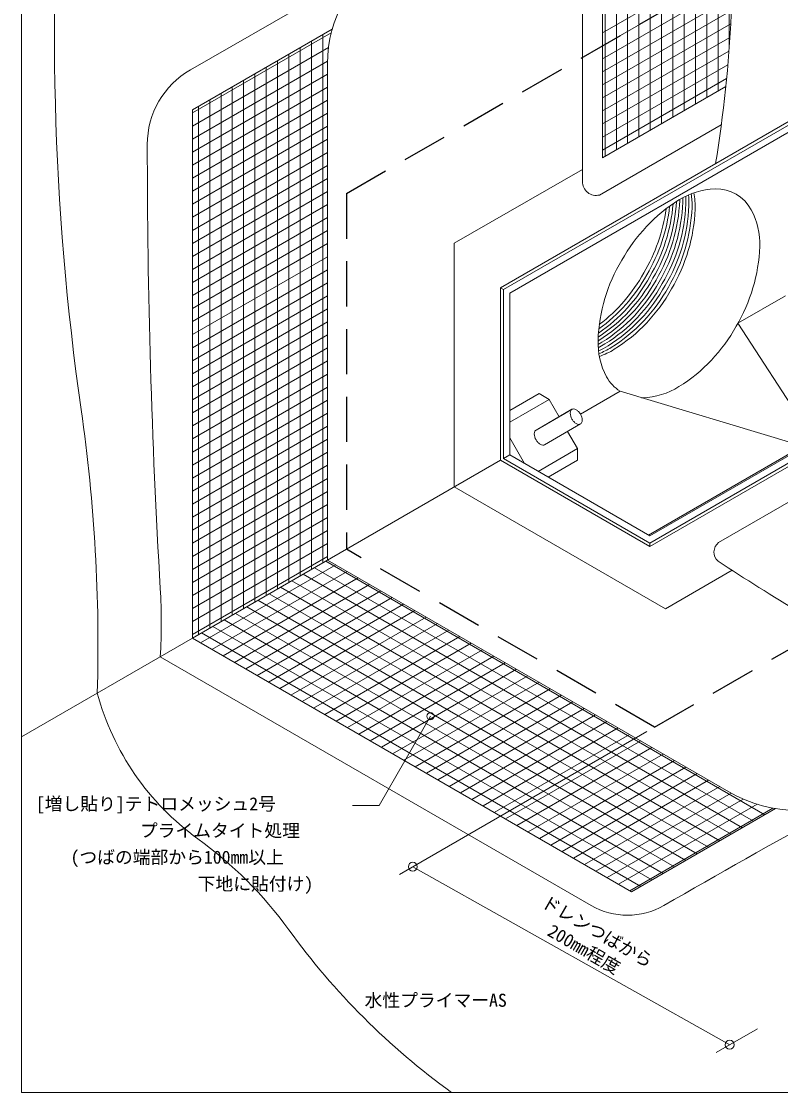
# Model space of a CAD drawing. Units: millimetres, scale not verified. Extents: x -690 to 690, y -478 to 478.
# Drawn here: x -690 to -263, y -478 to 125 of the extents above; entities that cross this region are included whole.
import ezdxf
from ezdxf.enums import TextEntityAlignment as Align

# ---------------------------------------------------------------- set-up
doc = ezdxf.new("R2010")
doc.units = ezdxf.units.MM
doc.header["$LTSCALE"] = 2
doc.linetypes.add('USER1', pattern=[19.05, 12.7, -6.35])
for name, color, linetype, lineweight in [('0-0_0', 7, 'Continuous', 18), ('0-1_HATCH', 9, 'Continuous', 18), ('0-2_KUTAI', 3, 'Continuous', 18), ('0-3_BOUSUI', 1, 'Continuous', 18), ('0-4_MOJI', 7, 'Continuous', 18), ('0-5_sunpo', 7, 'Continuous', 18), ('0-6_WAKU', 7, 'Continuous', 18), ('0-8_KANAMONO', 4, 'Continuous', 18)]:
    doc.layers.add(name, color=color, linetype=linetype, lineweight=lineweight)
doc.layers.add('0-A_bousui2', color=7, linetype='USER1')
doc.styles.add('ＭＳ ゴシック', font='')
doc.styles.get('ＭＳ ゴシック').set_extended_font_data('MS Gothic')

msp = doc.modelspace()

# ---------------------------------------------------------------- linework, layer by layer
at = {"layer": '0-0_0'}
for p, q in [((-363.523, 48.141), (-363.523, 417.5)), ((-515.498, 120.398), (-594.13, 75)), ((-363.523, 48.141), (-294.272, 88.123)), ((-266.247, -317.787), (-347.234, -364.545))]:
    msp.add_line(p, q, dxfattribs=at)
msp.add_lwpolyline([(-594.13, 75), (-594.13, -222), (-347.234, -364.545)], dxfattribs=at)
at = {"layer": '0-1_HATCH'}
for p, q in [((-362.155, 48.93), (-362.155, 417.5)), ((-355.805, 52.597), (-355.805, 417.5)), ((-349.455, 56.263), (-349.455, 417.5)), ((-343.105, 59.929), (-343.105, 417.5)), ((-336.755, 63.595), (-336.755, 417.5)), ((-330.405, 67.261), (-330.405, 417.5)), ((-324.055, 70.927), (-324.055, 417.5)), ((-317.705, 74.594), (-317.705, 417.5)), ((-311.355, 78.26), (-311.355, 417.5)), ((-305.005, 81.926), (-305.005, 417.5)), ((-298.655, 85.592), (-298.655, 417.5)), ((-292.305, 110.604), (-292.305, 218.03)), ((-363.523, 118.423), (-290.384, 160.65)), ((-363.523, 111.091), (-290.455, 153.277)), ((-363.523, 103.759), (-290.6, 145.861)), ((-363.523, 96.426), (-290.821, 138.401)), ((-363.523, 89.094), (-291.119, 130.896)), ((-363.523, 81.762), (-291.495, 123.347)), ((-594.13, 73.3), (-516.035, 118.388)), ((-520.905, -179.724), (-520.905, 117.276)), ((-363.523, 74.429), (-291.952, 115.751)), ((-594.13, 65.968), (-517.595, 110.155)), ((-533.605, -187.056), (-533.605, 109.944)), ((-527.255, -183.39), (-527.255, 113.61)), ((-594.13, 58.636), (-518.165, 102.494)), ((-546.305, -194.389), (-546.305, 102.611)), ((-539.955, -190.722), (-539.955, 106.278)), ((-363.523, 67.097), (-292.49, 108.108)), ((-552.655, -198.055), (-552.655, 98.945)), ((-363.523, 59.765), (-293.111, 100.417)), ((-594.13, 51.303), (-518.18, 95.153)), ((-565.355, -205.387), (-565.355, 91.613)), ((-559.005, -201.721), (-559.005, 95.279)), ((-363.523, 52.432), (-293.818, 92.676)), ((-594.13, 43.971), (-518.18, 87.82)), ((-571.705, -209.053), (-571.705, 87.947)), ((-594.13, 36.638), (-518.18, 80.488)), ((-584.405, -216.386), (-584.405, 80.614)), ((-578.055, -212.719), (-578.055, 84.281)), ((-594.13, 29.306), (-518.18, 73.156)), ((-590.755, -220.052), (-590.755, 76.948)), ((-594.13, 21.974), (-518.18, 65.823)), ((-594.13, 14.641), (-518.18, 58.491)), ((-594.13, 7.309), (-518.18, 51.159)), ((-594.13, -0.023), (-518.18, 43.826)), ((-594.13, -7.356), (-518.18, 36.494)), ((-594.13, -14.688), (-518.18, 29.162)), ((-594.13, -22.02), (-518.18, 21.829)), ((-594.13, -29.353), (-518.18, 14.497)), ((-594.13, -36.685), (-518.18, 7.165)), ((-594.13, -44.017), (-518.18, -0.168)), ((-594.13, -51.35), (-518.18, -7.5)), ((-594.13, -58.682), (-518.18, -14.832)), ((-594.13, -66.014), (-518.18, -22.165)), ((-594.13, -73.347), (-518.18, -29.497)), ((-594.13, -80.679), (-518.18, -36.829)), ((-594.13, -88.011), (-518.18, -44.162)), ((-594.13, -95.344), (-518.18, -51.494)), ((-594.13, -102.676), (-518.18, -58.827)), ((-594.13, -110.008), (-518.18, -66.159)), ((-594.13, -117.341), (-518.18, -73.491)), ((-594.13, -124.673), (-518.18, -80.824)), ((-594.13, -132.006), (-518.18, -88.156)), ((-594.13, -139.338), (-518.18, -95.488)), ((-594.13, -146.67), (-518.18, -102.821)), ((-594.13, -154.003), (-518.18, -110.153)), ((-594.13, -161.335), (-518.18, -117.485)), ((-594.13, -168.667), (-518.18, -124.818)), ((-594.13, -176), (-518.18, -132.15)), ((-594.13, -183.332), (-518.18, -139.482)), ((-594.13, -190.664), (-518.18, -146.815)), ((-594.13, -197.997), (-518.18, -154.147)), ((-594.13, -205.329), (-518.18, -161.479)), ((-594.13, -212.661), (-518.18, -168.812)), ((-594.13, -219.994), (-518.18, -176.144)), ((-272.272, -321.266), (-519.168, -178.721)), ((-589.517, -224.663), (-513.567, -180.813)), ((-583.167, -228.329), (-507.217, -184.48)), ((-284.972, -328.598), (-531.868, -186.053)), ((-278.622, -324.932), (-525.518, -182.387)), ((-576.817, -231.995), (-500.867, -188.146)), ((-570.467, -235.662), (-494.517, -191.812)), ((-291.322, -332.265), (-538.218, -189.719)), ((-564.117, -239.328), (-488.167, -195.478)), ((-304.022, -339.597), (-550.918, -197.052)), ((-297.672, -335.931), (-544.568, -193.385)), ((-316.722, -346.929), (-563.618, -204.384)), ((-557.767, -242.994), (-481.817, -199.144)), ((-310.372, -343.263), (-557.268, -200.718)), ((-551.417, -246.66), (-475.467, -202.81)), ((-323.072, -350.595), (-569.968, -208.05)), ((-545.067, -250.326), (-469.117, -206.477)), ((-538.717, -253.992), (-462.767, -210.143)), ((-335.772, -357.928), (-582.668, -215.383)), ((-329.422, -354.262), (-576.318, -211.716)), ((-532.367, -257.659), (-456.417, -213.809)), ((-342.122, -361.594), (-589.018, -219.049)), ((-526.017, -261.325), (-450.067, -217.475)), ((-519.667, -264.991), (-443.717, -221.141)), ((-513.317, -268.657), (-437.367, -224.808)), ((-506.967, -272.323), (-431.017, -228.474)), ((-500.617, -275.989), (-424.667, -232.14)), ((-494.267, -279.656), (-418.317, -235.806)), ((-487.917, -283.322), (-411.967, -239.472)), ((-481.567, -286.988), (-405.617, -243.138)), ((-475.217, -290.654), (-399.267, -246.805)), ((-468.867, -294.32), (-392.917, -250.471)), ((-462.517, -297.987), (-386.567, -254.137)), ((-456.167, -301.653), (-380.217, -257.803)), ((-449.817, -305.319), (-373.867, -261.469)), ((-443.467, -308.985), (-367.517, -265.135)), ((-437.117, -312.651), (-361.167, -268.802)), ((-430.767, -316.317), (-354.817, -272.468)), ((-424.417, -319.984), (-348.467, -276.134)), ((-418.067, -323.65), (-342.117, -279.8)), ((-411.717, -327.316), (-335.767, -283.466)), ((-405.367, -330.982), (-329.417, -287.132)), ((-399.017, -334.648), (-323.067, -290.799)), ((-392.667, -338.314), (-316.717, -294.465)), ((-386.317, -341.981), (-310.367, -298.131)), ((-379.967, -345.647), (-304.017, -301.797)), ((-373.617, -349.313), (-297.667, -305.463)), ((-367.267, -352.979), (-291.304, -309.122)), ((-360.917, -356.645), (-284.435, -312.488)), ((-354.567, -360.311), (-276.68, -315.343)), ((-348.217, -363.978), (-267.761, -317.526))]:
    msp.add_line(p, q, dxfattribs=at)
at = {"layer": '0-2_KUTAI'}
for p, q in [((-507.527, -172), (-594.13, -222)), ((-594.13, -222), (-690.259, -277.5))]:
    msp.add_line(p, q, dxfattribs=at)
at = {"layer": '0-3_BOUSUI'}
for p, q in [((-374.889, 34.77), (-374.889, 417.5)), ((-374.889, 224.822), (-595.264, 97.588)), ((-518.18, -178.15), (-518.18, 101.059)), ((-296.794, 66.667), (-365.247, 27.145)), ((-298.286, -168.21), (-192.767, -107.233)), ((-518.18, -178.15), (-292.549, -308.418)), ((-612.204, -232.435), (-369.976, -372.286))]:
    msp.add_line(p, q, dxfattribs=at)
msp.add_lwpolyline([(-374.889, 41.579), (-446.905, 0), (-446.905, -137), (-328.26, -205.5), (-290.733, -183.834)], dxfattribs=at)
for centre, radius, start, end in [((800.729, 116.122), 1472.396, 174.72856, 188.18405), ((-1033.487, 164.121), 743.111, 350.7605, 3.78396), ((-447.107, 101.059), 71.073, 120, 180), ((-571.03, 55.613), 48.468, 120, 180), ((3659.79, 55.613), 4279.288, 180, 183.34586), ((-367.056, 34.766), 7.832, 179.96962, 283.3542), ((-1574.675, -225.504), 927.448, 358.30798, 8.18405), ((-294.12, -173.592), 6.807, 127.73936, 228.87732), ((476.272, 1004.396), 1414.279, 236.77765, 241.20311), ((-939.728, -213.287), 328.083, 356.65414, 3.34586), ((-503.558, -213.925), 149.249, 195.13338, 234.06554), ((2281.027, -4893.084), 5220.169, 117.67499, 120), ((-253.859, -241.405), 77.38, 240, 300), ((-725.926, -520.726), 229.663, 35.93446, 54.06554), ((-349.517, -336.848), 40.919, 240, 300), ((-207.294, -144.824), 410.869, 215.93446, 234.06554)]:
    msp.add_arc(centre, radius, start, end, dxfattribs=at)
at = {"layer": '0-4_MOJI'}
for p in [(-460.3, -265.919), (-504.218, -316.006)]:
    msp.add_line(p, (-489.218, -316.006), dxfattribs=at)
msp.add_circle((-460.3, -265.919), 2, dxfattribs=at)
at = {"layer": '0-5_sunpo'}
for p, q in [((-338.652, -274.5), (-477.781, -354.883)), ((-292.078, -450.616), (-470.242, -350.53)), ((-276.437, -441.586), (-299.617, -454.969))]:
    msp.add_line(p, q, dxfattribs=at)
for centre in [(-470.242, -350.53), (-292.078, -450.616)]:
    msp.add_circle(centre, 2.5, dxfattribs=at)
at = {"layer": '0-6_WAKU'}
msp.add_lwpolyline([(-690.259, -477.5), (689.741, -477.5), (689.741, 477.5), (-690.259, 477.5)], close=True, dxfattribs=at)
at = {"layer": '0-8_KANAMONO'}
for p, q in [((-420.925, -25), (-223.471, 89)), ((-419.193, -26), (-221.739, 88)), ((-415.728, -28), (-225.203, 82)), ((-420.925, -25), (-420.925, -122)), ((-260.71, -29.5), (-287.484, -44.958)), ((-287.484, -44.958), (-246.363, -108.224)), ((-336.92, -164.5), (-146.395, -54.5)), ((-336.92, -170.5), (-139.466, -56.5)), ((-353.715, -83.197), (-375.999, -96.081)), ((-353.715, -83.197), (-255.285, -112.777)), ((-415.728, -94.018), (-399.274, -84.518)), ((-415.728, -100.634), (-393.545, -87.826)), ((-393.545, -87.826), (-399.274, -84.518)), ((-393.545, -87.826), (-387.964, -97.492)), ((-380.76, -93.333), (-400.955, -104.992)), ((-400.955, -104.992), (-382.583, -94.386)), ((-375.999, -101.577), (-396.195, -113.237)), ((-383.204, -105.737), (-377.623, -115.403)), ((-415.728, -109.403), (-407.417, -123.798)), ((-419.193, -121), (-415.728, -119)), ((-399.791, -128.202), (-377.623, -115.403)), ((-377.623, -115.403), (-377.623, -122)), ((-507.527, -172), (-420.925, -122)), ((-336.92, -170.5), (-420.925, -122)), ((-336.92, -168.5), (-419.193, -121)), ((-394.078, -131.5), (-377.623, -122))]:
    msp.add_line(p, q, dxfattribs=at)
for points in [[(-419.193, -121), (-419.193, -26), (-420.925, -25)], [(-336.92, -164.5), (-415.728, -119), (-415.728, -28)], [(-337.786, -164), (-156.787, -59.5), (-146.395, -54.5)], [(-336.92, -170.5), (-336.92, -168.5), (-139.466, -54.5)]]:
    msp.add_lwpolyline(points, dxfattribs=at)
for centre, radius, start, end in [((-298.918, -10.341), 40.972, 91.91454, 121.98397), ((-299.737, 8.081), 22.533, 28.6015, 91.3985), ((-270.04, -55.7), 94.742, 122.26739, 150.83366), ((-414.855, 27.909), 94.742, 329.16634, 357.73261), ((-360.881, 25.638), 40.721, 357.92118, 358.66192), ((-359.149, 24.638), 40.721, 357.92118, 1.46612), ((-357.417, 23.638), 40.721, 357.92118, 4.06281), ((-355.685, 22.638), 40.721, 357.92118, 6.49663), ((-353.953, 21.638), 40.721, 357.92118, 8.79861), ((-352.221, 20.638), 40.721, 357.92118, 10.99134), ((-421.783, 31.909), 94.742, 329.16634, 352.37533), ((-420.051, 30.909), 94.742, 329.16634, 353.91398), ((-418.319, 29.909), 94.742, 329.16634, 355.36461), ((-416.587, 28.909), 94.742, 329.16634, 356.74157), ((-413.123, 26.909), 94.742, 329.16634, 357.73261), ((-411.391, 25.909), 94.742, 329.16634, 357.73261), ((-409.659, 24.909), 94.742, 329.16634, 357.73261), ((-407.927, 23.909), 94.742, 329.16634, 357.73261), ((-406.195, 22.909), 94.742, 329.16634, 357.73261), ((-315.848, -0.362), 40.721, 357.92118, 28.18032), ((-369.822, 1.909), 94.742, 329.16634, 357.73261), ((-273.465, -57.479), 92.675, 148.84071, 178.05824), ((-419.88, 27.053), 92.675, 305.80328, 331.15929), ((-421.612, 28.053), 92.675, 307.35886, 331.15929), ((-416.416, 25.053), 92.675, 302.94405, 331.15929), ((-418.148, 26.053), 92.675, 304.33651, 331.15929), ((-414.684, 24.053), 92.675, 301.94176, 331.15929), ((-412.952, 23.053), 92.675, 301.94176, 331.15929), ((-411.22, 22.053), 92.675, 301.94176, 331.15929), ((-409.488, 21.053), 92.675, 301.94176, 331.15929), ((-407.756, 20.053), 92.675, 301.94176, 331.15929), ((-406.024, 19.053), 92.675, 301.94176, 331.15929), ((-369.651, -1.947), 92.675, 301.94176, 331.15929), ((-325.139, -55.758), 40.972, 178.01603, 208.08546), ((-387.28, -20.086), 40.721, 301.33808, 302.07882), ((-385.548, -21.086), 40.721, 298.53388, 302.07882), ((-383.816, -22.086), 40.721, 295.93719, 302.07882), ((-382.084, -23.086), 40.721, 293.50337, 302.07882), ((-380.352, -24.086), 40.721, 291.20139, 302.07882), ((-378.62, -25.086), 40.721, 289.00866, 302.07882), ((-341.503, -64.26), 22.533, 208.6015, 237.18305), ((-342.247, -46.086), 40.721, 271.81968, 302.07882), ((-341.503, -64.26), 22.533, 269.3639, 271.3985), ((-378.662, -95.419), 3.085, 152.17361, 181.7249), ((-374.708, -95.225), 7.043, 182.32833, 210.77272), ((-379.925, -94.777), 1.668, 88.6015, 151.3985), ((-380.007, -96.209), 3.101, 58.35455, 87.74695), ((-381.811, -99.136), 6.541, 43.4117, 58.35455), ((-382.362, -99.658), 7.3, 29.34462, 43.4117), ((-382.051, -99.684), 7.043, 2.32833, 30.77272), ((-374.397, -95.252), 7.3, 209.34462, 223.4117), ((-374.948, -95.773), 6.541, 223.4117, 238.35455), ((-376.752, -98.701), 3.101, 238.35455, 267.74695), ((-376.834, -100.133), 1.668, 268.6015, 331.3985), ((-378.097, -99.491), 3.085, 332.17361, 1.7249), ((-398.857, -107.078), 3.085, 152.17361, 181.7249), ((-394.903, -106.885), 7.043, 182.32833, 210.77272), ((-400.121, -106.437), 1.668, 120, 151.3985), ((-394.592, -106.911), 7.3, 209.34462, 223.4117), ((-395.143, -107.433), 6.541, 223.4117, 238.35455), ((-396.947, -110.361), 3.101, 238.35455, 267.74695), ((-397.029, -111.792), 1.668, 268.6015, 300)]:
    msp.add_arc(centre, radius, start, end, dxfattribs=at)
at = {"layer": '0-A_bousui2'}
for p, q in [((-507.527, 28), (-136.002, 242.5)), ((-507.527, 28), (-507.527, -172)), ((-334.322, -272), (37.203, -57.5)), ((-334.322, -272), (-507.527, -172))]:
    msp.add_line(p, q, dxfattribs=at)

# ---------------------------------------------------------------- texts
at = {"layer": '0-4_MOJI', "style": 'ＭＳ ゴシック'}
for s, p in [('[増し貼り]テトロメッシュ2号', (-682.15, -321.006)), ('プライムタイト処理', (-623.672, -336.006)), ('(つばの端部から100mm以上', (-662.657, -351.006)), ('下地に貼付け)', (-591.185, -366.006)), ('水性プライマーAS', (-497.367, -431.453))]:
    msp.add_text(s, height=7.331, dxfattribs=at).set_placement(p, align=Align.BOTTOM_LEFT)
at = {"layer": '0-5_sunpo', "style": 'ＭＳ ゴシック'}
for s, p in [('ドレンつばから', (-399.678, -374.388)), ('200mm程度', (-396.312, -390.703))]:
    msp.add_text(s, height=7.331, rotation=330, dxfattribs=at).set_placement(p, align=Align.BOTTOM_LEFT)

doc.saveas('drawing.dxf')
